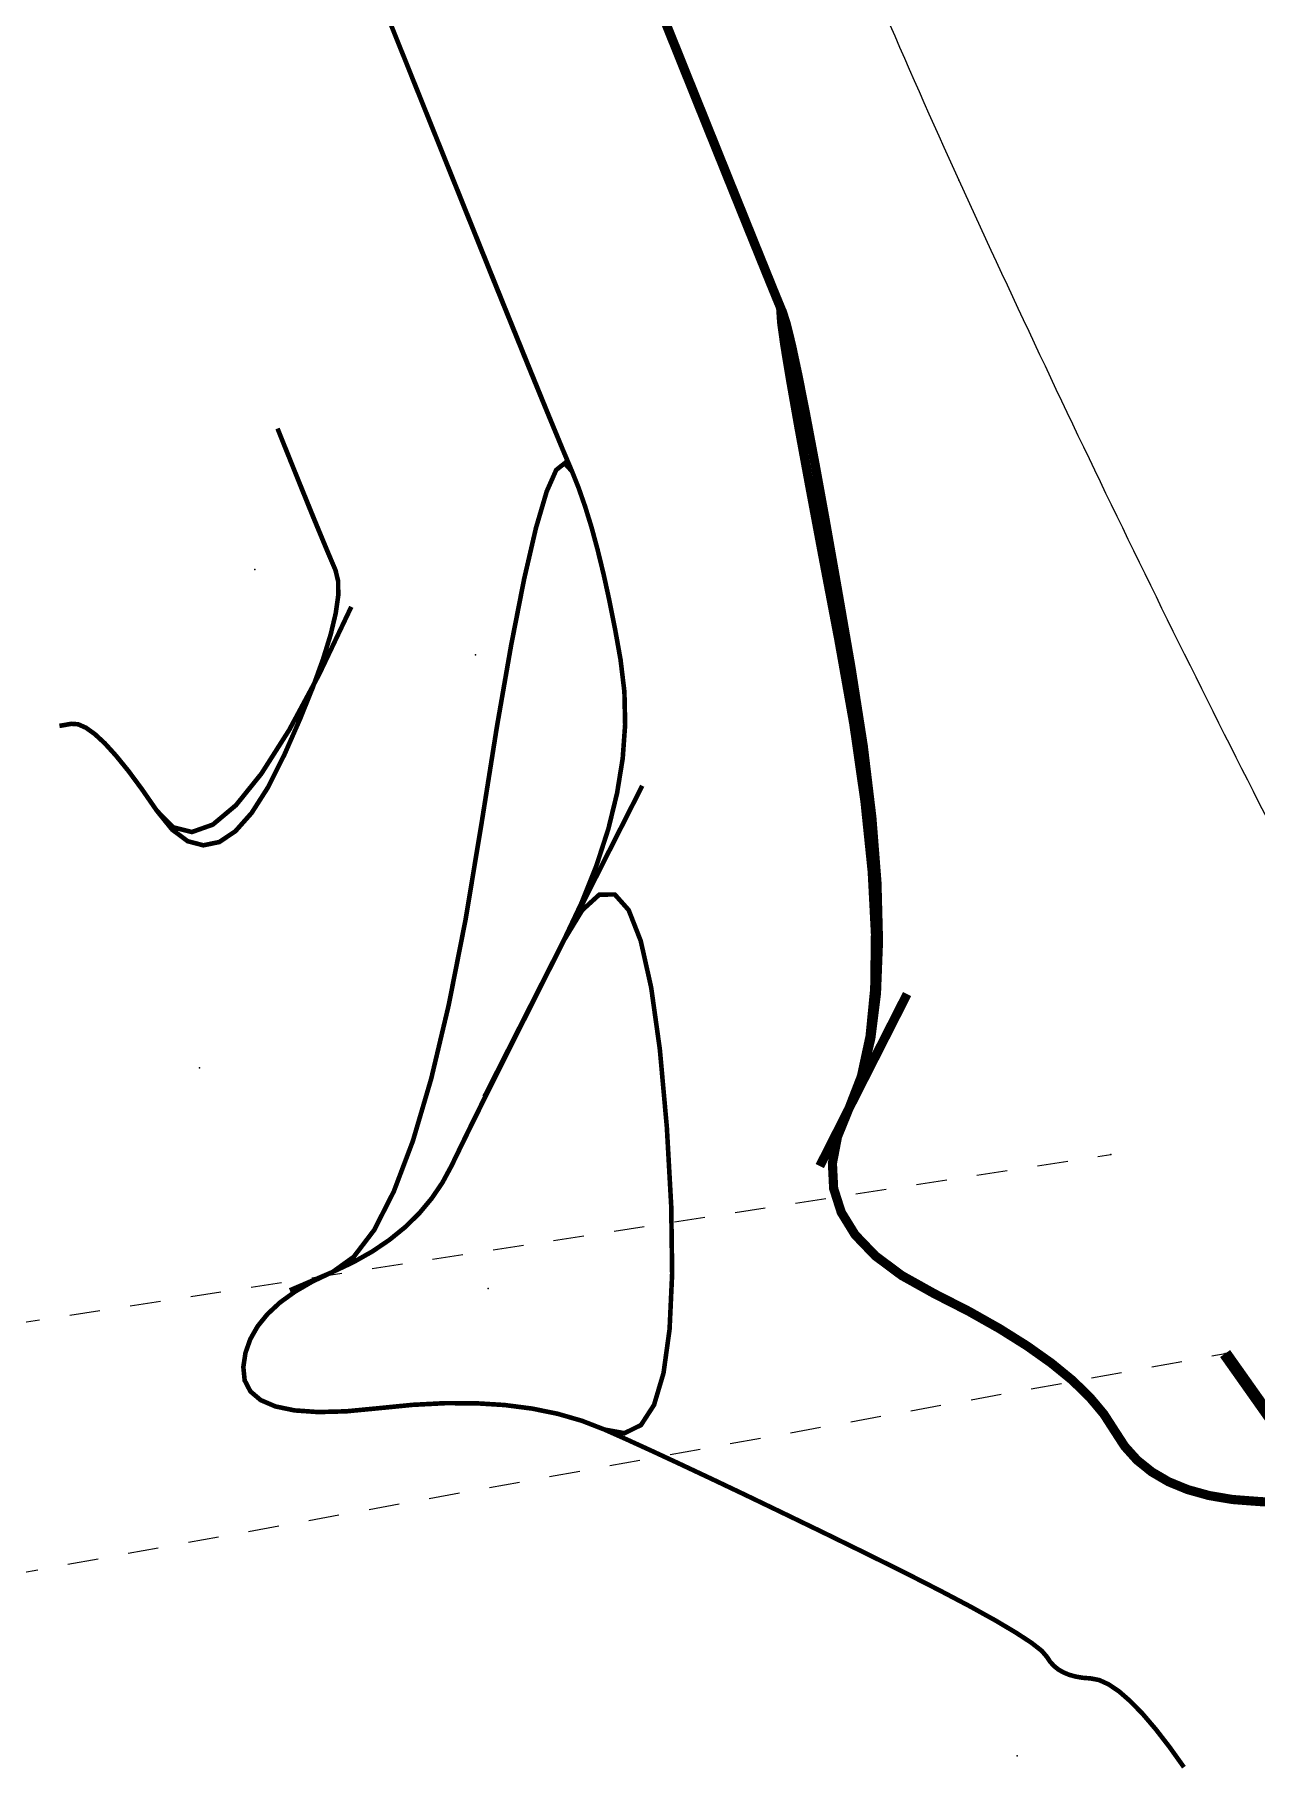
# Model space of a CAD drawing. Extents: x 940 to 1495, y 832 to 1212.
# Drawn here: x 1199.71 to 1219.68, y 1043.13 to 1071.39 of the extents above; entities that cross this region are included whole.
import ezdxf

# ---------------------------------------------------------------- set-up
doc = ezdxf.new("R2010")
doc.units = 0
doc.header["$LTSCALE"] = 0.5
doc.header["$PDSIZE"] = 0.2
doc.linetypes.add('X6', pattern=[2, 1, -1])
for name, color, linetype in [('DGX', 2, 'CONTINUOUS'), ('DLSS', 4, 'CONTINUOUS'), ('SXSS', 5, 'CONTINUOUS'), ('ZDH', 1, 'CONTINUOUS')]:
    doc.layers.add(name, color=color, linetype=linetype)

msp = doc.modelspace()

# ---------------------------------------------------------------- linework, layer by layer
at = {"layer": 'DGX', "linetype": 'Continuous', "const_width": 0.075, "flags": 128}
for points in [[(1204.971, 1072.949), (1205.699, 1071.133), (1206.346, 1069.524), (1206.91, 1068.124), (1207.391, 1066.932), (1207.79, 1065.949), (1208.106, 1065.173), (1208.34, 1064.606), (1208.492, 1064.247), (1208.6, 1063.976), (1208.706, 1063.672), (1208.81, 1063.336), (1208.91, 1062.967), (1209.008, 1062.566), (1209.103, 1062.132), (1209.196, 1061.666), (1209.285, 1061.168), (1209.348, 1060.645), (1209.36, 1060.108), (1209.32, 1059.555), (1209.228, 1058.988), (1209.086, 1058.405), (1208.892, 1057.808), (1208.647, 1057.195), (1208.35, 1056.568), (1208.04, 1055.955), (1207.753, 1055.386), (1207.489, 1054.861), (1207.249, 1054.38), (1207.032, 1053.943), (1206.839, 1053.551), (1206.669, 1053.202), (1206.522, 1052.897), (1206.374, 1052.623), (1206.198, 1052.365), (1205.996, 1052.123), (1205.767, 1051.898), (1205.511, 1051.69), (1205.228, 1051.498), (1204.918, 1051.323), (1204.581, 1051.164), (1204.251, 1051.008), (1203.964, 1050.841), (1203.718, 1050.663), (1203.515, 1050.474), (1203.353, 1050.274), (1203.234, 1050.064), (1203.156, 1049.842), (1203.121, 1049.61), (1203.143, 1049.391), (1203.237, 1049.211), (1203.405, 1049.069), (1203.645, 1048.966), (1203.958, 1048.901), (1204.343, 1048.874), (1204.802, 1048.886), (1205.333, 1048.937), (1205.887, 1048.992), (1206.415, 1049.019), (1206.916, 1049.018), (1207.39, 1048.989), (1207.838, 1048.931), (1208.26, 1048.845), (1208.654, 1048.731), (1209.023, 1048.588), (1209.4, 1048.42), (1209.82, 1048.228), (1210.284, 1048.012), (1210.792, 1047.773), (1211.343, 1047.511), (1211.937, 1047.225), (1212.576, 1046.916), (1213.257, 1046.583), (1213.92, 1046.255), (1214.5, 1045.959), (1214.998, 1045.697), (1215.413, 1045.467), (1215.746, 1045.269), (1215.997, 1045.105), (1216.166, 1044.973), (1216.252, 1044.873), (1216.303, 1044.795), (1216.365, 1044.727), (1216.437, 1044.668), (1216.521, 1044.62), (1216.616, 1044.58), (1216.722, 1044.551), (1216.839, 1044.531), (1216.967, 1044.521), (1217.107, 1044.494), (1217.262, 1044.423), (1217.432, 1044.308), (1217.615, 1044.148), (1217.813, 1043.945), (1218.025, 1043.697), (1218.251, 1043.406), (1218.491, 1043.07)], [(1204.971, 1072.949), (1205.699, 1071.133), (1206.346, 1069.524), (1206.91, 1068.124), (1207.391, 1066.932), (1207.79, 1065.949), (1208.106, 1065.173), (1208.34, 1064.606), (1208.492, 1064.247), (1208.6, 1063.976), (1208.706, 1063.672), (1208.81, 1063.336), (1208.91, 1062.967), (1209.008, 1062.566), (1209.103, 1062.132), (1209.196, 1061.666), (1209.285, 1061.168), (1209.348, 1060.645), (1209.36, 1060.108), (1209.32, 1059.555), (1209.228, 1058.988), (1209.086, 1058.405), (1208.892, 1057.808), (1208.647, 1057.195), (1208.35, 1056.568), (1208.04, 1055.955), (1207.753, 1055.386), (1207.489, 1054.861), (1207.249, 1054.38), (1207.032, 1053.943), (1206.839, 1053.551), (1206.669, 1053.202), (1206.522, 1052.897), (1206.374, 1052.623), (1206.198, 1052.365), (1205.996, 1052.123), (1205.767, 1051.898), (1205.511, 1051.69), (1205.228, 1051.498), (1204.918, 1051.323), (1204.581, 1051.164), (1204.251, 1051.008), (1203.964, 1050.841), (1203.718, 1050.663), (1203.515, 1050.474), (1203.353, 1050.274), (1203.234, 1050.064), (1203.156, 1049.842), (1203.121, 1049.61), (1203.143, 1049.391), (1203.237, 1049.211), (1203.405, 1049.069), (1203.645, 1048.966), (1203.958, 1048.901), (1204.343, 1048.874), (1204.802, 1048.886), (1205.333, 1048.937), (1205.887, 1048.992), (1206.415, 1049.019), (1206.916, 1049.018), (1207.39, 1048.989), (1207.838, 1048.931), (1208.26, 1048.845), (1208.654, 1048.731), (1209.023, 1048.588), (1209.4, 1048.42), (1209.82, 1048.228), (1210.284, 1048.012), (1210.792, 1047.773), (1211.343, 1047.511), (1211.937, 1047.225), (1212.576, 1046.916), (1213.257, 1046.583), (1213.92, 1046.255), (1214.5, 1045.959), (1214.998, 1045.697), (1215.413, 1045.467), (1215.746, 1045.269), (1215.997, 1045.105), (1216.166, 1044.973), (1216.252, 1044.873), (1216.303, 1044.795), (1216.365, 1044.727), (1216.437, 1044.668), (1216.521, 1044.62), (1216.616, 1044.58), (1216.722, 1044.551), (1216.839, 1044.531), (1216.967, 1044.521), (1217.107, 1044.494), (1217.262, 1044.423), (1217.432, 1044.308), (1217.615, 1044.148), (1217.813, 1043.945), (1218.025, 1043.697), (1218.251, 1043.406), (1218.491, 1043.07)], [(1218.491, 1043.07), (1218.251, 1043.406), (1218.025, 1043.697), (1217.813, 1043.945), (1217.615, 1044.148), (1217.432, 1044.308), (1217.262, 1044.423), (1217.107, 1044.494), (1216.967, 1044.521), (1216.839, 1044.531), (1216.722, 1044.551), (1216.616, 1044.58), (1216.521, 1044.62), (1216.437, 1044.668), (1216.365, 1044.727), (1216.303, 1044.795), (1216.252, 1044.873), (1216.166, 1044.973), (1215.997, 1045.105), (1215.746, 1045.269), (1215.413, 1045.467), (1214.998, 1045.697), (1214.5, 1045.959), (1213.92, 1046.255), (1213.257, 1046.583), (1212.576, 1046.916), (1211.937, 1047.225), (1211.343, 1047.511), (1210.792, 1047.773), (1210.284, 1048.012), (1209.82, 1048.228), (1209.4, 1048.42), (1209.023, 1048.588), (1208.654, 1048.731), (1208.26, 1048.845), (1207.838, 1048.931), (1207.39, 1048.989), (1206.916, 1049.018), (1206.415, 1049.019), (1205.887, 1048.992), (1205.333, 1048.937), (1204.802, 1048.886), (1204.343, 1048.874), (1203.958, 1048.901), (1203.645, 1048.966), (1203.405, 1049.069), (1203.237, 1049.211), (1203.143, 1049.391), (1203.121, 1049.61), (1203.156, 1049.842), (1203.234, 1050.064), (1203.353, 1050.274), (1203.515, 1050.474), (1203.718, 1050.663), (1203.964, 1050.841), (1204.251, 1051.008), (1204.581, 1051.164), (1204.918, 1051.323), (1205.228, 1051.498), (1205.511, 1051.69), (1205.767, 1051.898), (1205.996, 1052.123), (1206.198, 1052.365), (1206.374, 1052.623), (1206.522, 1052.897), (1206.669, 1053.202), (1206.839, 1053.551), (1207.032, 1053.943), (1207.249, 1054.38), (1207.489, 1054.861), (1207.753, 1055.386), (1208.04, 1055.955), (1208.35, 1056.568), (1208.647, 1057.195), (1208.892, 1057.808), (1209.086, 1058.405), (1209.228, 1058.988), (1209.32, 1059.555), (1209.36, 1060.108), (1209.348, 1060.645), (1209.285, 1061.168), (1209.196, 1061.666), (1209.103, 1062.132), (1209.008, 1062.566), (1208.91, 1062.967), (1208.81, 1063.336), (1208.706, 1063.672), (1208.6, 1063.976), (1208.492, 1064.247), (1208.364, 1064.546), (1208.203, 1064.933), (1208.007, 1065.408), (1207.776, 1065.972), (1207.512, 1066.624), (1207.212, 1067.364), (1206.879, 1068.192), (1206.511, 1069.108), (1206.174, 1069.948), (1205.933, 1070.548), (1205.789, 1070.909), (1205.741, 1071.029), (1205.789, 1070.909), (1205.933, 1070.548), (1206.174, 1069.948), (1206.511, 1069.108), (1206.879, 1068.192), (1207.212, 1067.364), (1207.512, 1066.624), (1207.776, 1065.972), (1208.007, 1065.408), (1208.203, 1064.933), (1208.364, 1064.546), (1208.492, 1064.247), (1208.6, 1063.976), (1208.706, 1063.672), (1208.81, 1063.336), (1208.91, 1062.967), (1209.008, 1062.566), (1209.103, 1062.132), (1209.196, 1061.666), (1209.285, 1061.168), (1209.348, 1060.645), (1209.36, 1060.108), (1209.32, 1059.555), (1209.228, 1058.988), (1209.086, 1058.405), (1208.892, 1057.808), (1208.647, 1057.195), (1208.35, 1056.568), (1208.04, 1055.955), (1207.753, 1055.386), (1207.489, 1054.861), (1207.249, 1054.38), (1207.032, 1053.943), (1206.839, 1053.551), (1206.669, 1053.202), (1206.522, 1052.897), (1206.374, 1052.623), (1206.198, 1052.365), (1205.996, 1052.123), (1205.767, 1051.898), (1205.511, 1051.69), (1205.228, 1051.498), (1204.918, 1051.323), (1204.581, 1051.164), (1204.274, 1051.032), (1204.055, 1050.938), (1203.923, 1050.882), (1203.88, 1050.863), (1203.923, 1050.882), (1204.055, 1050.938), (1204.274, 1051.032), (1204.581, 1051.164), (1204.918, 1051.323), (1205.228, 1051.498), (1205.511, 1051.69), (1205.767, 1051.898), (1205.996, 1052.123), (1206.198, 1052.365), (1206.374, 1052.623), (1206.522, 1052.897), (1206.689, 1053.241), (1206.919, 1053.709), (1207.213, 1054.3), (1207.571, 1055.015), (1207.992, 1055.853), (1208.478, 1056.815), (1209.026, 1057.899), (1209.639, 1059.108)], [(1218.491, 1043.07), (1218.251, 1043.406), (1218.025, 1043.697), (1217.813, 1043.945), (1217.615, 1044.148), (1217.432, 1044.308), (1217.262, 1044.423), (1217.107, 1044.494), (1216.967, 1044.521), (1216.839, 1044.531), (1216.722, 1044.551), (1216.616, 1044.58), (1216.521, 1044.62), (1216.437, 1044.668), (1216.365, 1044.727), (1216.303, 1044.795), (1216.252, 1044.873), (1216.166, 1044.973), (1215.997, 1045.105), (1215.746, 1045.269), (1215.413, 1045.467), (1214.998, 1045.697), (1214.5, 1045.959), (1213.92, 1046.255), (1213.257, 1046.583), (1212.576, 1046.916), (1211.937, 1047.225), (1211.343, 1047.511), (1210.792, 1047.773), (1210.284, 1048.012), (1209.82, 1048.228), (1209.4, 1048.42), (1209.023, 1048.588), (1208.654, 1048.731), (1208.26, 1048.845), (1207.838, 1048.931), (1207.39, 1048.989), (1206.916, 1049.018), (1206.415, 1049.019), (1205.887, 1048.992), (1205.333, 1048.937), (1204.802, 1048.886), (1204.343, 1048.874), (1203.958, 1048.901), (1203.645, 1048.966), (1203.405, 1049.069), (1203.237, 1049.211), (1203.143, 1049.391), (1203.121, 1049.61), (1203.156, 1049.842), (1203.234, 1050.064), (1203.353, 1050.274), (1203.515, 1050.474), (1203.718, 1050.663), (1203.964, 1050.841), (1204.251, 1051.008), (1204.581, 1051.164), (1204.918, 1051.323), (1205.228, 1051.498), (1205.511, 1051.69), (1205.767, 1051.898), (1205.996, 1052.123), (1206.198, 1052.365), (1206.374, 1052.623), (1206.522, 1052.897), (1206.669, 1053.202), (1206.839, 1053.551), (1207.032, 1053.943), (1207.249, 1054.38), (1207.489, 1054.861), (1207.753, 1055.386), (1208.04, 1055.955), (1208.35, 1056.568), (1208.647, 1057.195), (1208.892, 1057.808), (1209.086, 1058.405), (1209.228, 1058.988), (1209.32, 1059.555), (1209.36, 1060.108), (1209.348, 1060.645), (1209.285, 1061.168), (1209.196, 1061.666), (1209.103, 1062.132), (1209.008, 1062.566), (1208.91, 1062.967), (1208.81, 1063.336), (1208.706, 1063.672), (1208.6, 1063.976), (1208.492, 1064.247), (1208.364, 1064.546), (1208.203, 1064.933), (1208.007, 1065.408), (1207.776, 1065.972), (1207.512, 1066.624), (1207.212, 1067.364), (1206.879, 1068.192), (1206.511, 1069.108), (1206.174, 1069.948), (1205.933, 1070.548), (1205.789, 1070.909), (1205.741, 1071.029), (1205.789, 1070.909), (1205.933, 1070.548), (1206.174, 1069.948), (1206.511, 1069.108), (1206.879, 1068.192), (1207.212, 1067.364), (1207.512, 1066.624), (1207.776, 1065.972), (1208.007, 1065.408), (1208.203, 1064.933), (1208.364, 1064.546), (1208.492, 1064.247), (1208.6, 1063.976), (1208.706, 1063.672), (1208.81, 1063.336), (1208.91, 1062.967), (1209.008, 1062.566), (1209.103, 1062.132), (1209.196, 1061.666), (1209.285, 1061.168), (1209.348, 1060.645), (1209.36, 1060.108), (1209.32, 1059.555), (1209.228, 1058.988), (1209.086, 1058.405), (1208.892, 1057.808), (1208.647, 1057.195), (1208.35, 1056.568), (1208.04, 1055.955), (1207.753, 1055.386), (1207.489, 1054.861), (1207.249, 1054.38), (1207.032, 1053.943), (1206.839, 1053.551), (1206.669, 1053.202), (1206.522, 1052.897), (1206.374, 1052.623), (1206.198, 1052.365), (1205.996, 1052.123), (1205.767, 1051.898), (1205.511, 1051.69), (1205.228, 1051.498), (1204.918, 1051.323), (1204.581, 1051.164), (1204.274, 1051.032), (1204.055, 1050.938), (1203.923, 1050.882), (1203.88, 1050.863), (1203.923, 1050.882), (1204.055, 1050.938), (1204.274, 1051.032), (1204.581, 1051.164), (1204.918, 1051.323), (1205.228, 1051.498), (1205.511, 1051.69), (1205.767, 1051.898), (1205.996, 1052.123), (1206.198, 1052.365), (1206.374, 1052.623), (1206.522, 1052.897), (1206.689, 1053.241), (1206.919, 1053.709), (1207.213, 1054.3), (1207.571, 1055.015), (1207.992, 1055.853), (1208.478, 1056.815), (1209.026, 1057.899), (1209.639, 1059.108)], [(1218.491, 1043.07), (1218.251, 1043.406), (1218.025, 1043.697), (1217.813, 1043.945), (1217.615, 1044.148), (1217.432, 1044.308), (1217.262, 1044.423), (1217.107, 1044.494), (1216.967, 1044.521), (1216.839, 1044.531), (1216.722, 1044.551), (1216.616, 1044.58), (1216.521, 1044.62), (1216.437, 1044.668), (1216.365, 1044.727), (1216.303, 1044.795), (1216.252, 1044.873), (1216.166, 1044.973), (1215.997, 1045.105), (1215.746, 1045.269), (1215.413, 1045.467), (1214.998, 1045.697), (1214.5, 1045.959), (1213.92, 1046.255), (1213.257, 1046.583), (1212.576, 1046.916), (1211.937, 1047.225), (1211.343, 1047.511), (1210.792, 1047.773), (1210.284, 1048.012), (1209.82, 1048.228), (1209.4, 1048.42), (1209.023, 1048.588), (1208.654, 1048.731), (1208.26, 1048.845), (1207.838, 1048.931), (1207.39, 1048.989), (1206.916, 1049.018), (1206.415, 1049.019), (1205.887, 1048.992), (1205.333, 1048.937), (1204.802, 1048.886), (1204.343, 1048.874), (1203.958, 1048.901), (1203.645, 1048.966), (1203.405, 1049.069), (1203.237, 1049.211), (1203.143, 1049.391), (1203.121, 1049.61), (1203.156, 1049.842), (1203.234, 1050.064), (1203.353, 1050.274), (1203.515, 1050.474), (1203.718, 1050.663), (1203.964, 1050.841), (1204.251, 1051.008), (1204.581, 1051.164), (1204.918, 1051.323), (1205.228, 1051.498), (1205.511, 1051.69), (1205.767, 1051.898), (1205.996, 1052.123), (1206.198, 1052.365), (1206.374, 1052.623), (1206.522, 1052.897), (1206.669, 1053.202), (1206.839, 1053.551), (1207.032, 1053.943), (1207.249, 1054.38), (1207.489, 1054.861), (1207.753, 1055.386), (1208.04, 1055.955), (1208.35, 1056.568), (1208.647, 1057.195), (1208.892, 1057.808), (1209.086, 1058.405), (1209.228, 1058.988), (1209.32, 1059.555), (1209.36, 1060.108), (1209.348, 1060.645), (1209.285, 1061.168), (1209.196, 1061.666), (1209.103, 1062.132), (1209.008, 1062.566), (1208.91, 1062.967), (1208.81, 1063.336), (1208.706, 1063.672), (1208.6, 1063.976), (1208.492, 1064.247), (1208.364, 1064.546), (1208.203, 1064.933), (1208.007, 1065.408), (1207.776, 1065.972), (1207.512, 1066.624), (1207.212, 1067.364), (1206.879, 1068.192), (1206.511, 1069.108), (1206.174, 1069.948), (1205.933, 1070.548), (1205.789, 1070.909), (1205.741, 1071.029), (1205.789, 1070.909), (1205.933, 1070.548), (1206.174, 1069.948), (1206.511, 1069.108), (1206.879, 1068.192), (1207.212, 1067.364), (1207.512, 1066.624), (1207.776, 1065.972), (1208.007, 1065.408), (1208.203, 1064.933), (1208.364, 1064.546), (1208.492, 1064.247), (1208.6, 1063.976), (1208.706, 1063.672), (1208.81, 1063.336), (1208.91, 1062.967), (1209.008, 1062.566), (1209.103, 1062.132), (1209.196, 1061.666), (1209.285, 1061.168), (1209.348, 1060.645), (1209.36, 1060.108), (1209.32, 1059.555), (1209.228, 1058.988), (1209.086, 1058.405), (1208.892, 1057.808), (1208.647, 1057.195), (1208.35, 1056.568), (1208.04, 1055.955), (1207.753, 1055.386), (1207.489, 1054.861), (1207.249, 1054.38), (1207.032, 1053.943), (1206.839, 1053.551), (1206.669, 1053.202), (1206.522, 1052.897), (1206.374, 1052.623), (1206.198, 1052.365), (1205.996, 1052.123), (1205.767, 1051.898), (1205.511, 1051.69), (1205.228, 1051.498), (1204.918, 1051.323), (1204.581, 1051.164), (1204.274, 1051.032), (1204.055, 1050.938), (1203.923, 1050.882), (1203.88, 1050.863), (1203.923, 1050.882), (1204.055, 1050.938), (1204.274, 1051.032), (1204.581, 1051.164), (1204.918, 1051.323), (1205.228, 1051.498), (1205.511, 1051.69), (1205.767, 1051.898), (1205.996, 1052.123), (1206.198, 1052.365), (1206.374, 1052.623), (1206.522, 1052.897), (1206.689, 1053.241), (1206.919, 1053.709), (1207.213, 1054.3), (1207.571, 1055.015), (1207.992, 1055.853), (1208.478, 1056.815), (1209.026, 1057.899), (1209.639, 1059.108)], [(1203.68, 1064.948), (1203.845, 1064.536), (1203.997, 1064.159), (1204.136, 1063.817), (1204.261, 1063.51), (1204.373, 1063.238), (1204.471, 1063.001), (1204.556, 1062.799), (1204.627, 1062.632), (1204.67, 1062.454), (1204.672, 1062.22), (1204.631, 1061.929), (1204.548, 1061.581), (1204.423, 1061.177), (1204.256, 1060.716), (1204.047, 1060.199), (1203.795, 1059.625), (1203.524, 1059.084), (1203.256, 1058.664), (1202.991, 1058.366), (1202.728, 1058.19), (1202.468, 1058.136), (1202.212, 1058.203), (1201.958, 1058.392), (1201.706, 1058.703), (1201.466, 1059.05), (1201.245, 1059.349), (1201.042, 1059.599), (1200.859, 1059.801), (1200.694, 1059.954), (1200.548, 1060.058), (1200.421, 1060.114), (1200.313, 1060.122), (1200.227, 1060.107), (1200.165, 1060.096), (1200.128, 1060.09), (1200.116, 1060.088), (1200.128, 1060.09), (1200.165, 1060.096), (1200.227, 1060.107), (1200.313, 1060.122), (1200.421, 1060.114), (1200.548, 1060.058), (1200.694, 1059.954), (1200.859, 1059.801), (1201.042, 1059.599), (1201.245, 1059.349), (1201.466, 1059.05), (1201.706, 1058.703), (1201.975, 1058.43), (1202.28, 1058.353), (1202.622, 1058.474), (1203.001, 1058.792), (1203.416, 1059.307), (1203.869, 1060.019), (1204.359, 1060.928), (1204.885, 1062.034)], [(1203.68, 1064.948), (1203.845, 1064.536), (1203.997, 1064.159), (1204.136, 1063.817), (1204.261, 1063.51), (1204.373, 1063.238), (1204.471, 1063.001), (1204.556, 1062.799), (1204.627, 1062.632), (1204.67, 1062.454), (1204.672, 1062.22), (1204.631, 1061.929), (1204.548, 1061.581), (1204.423, 1061.177), (1204.256, 1060.716), (1204.047, 1060.199), (1203.795, 1059.625), (1203.524, 1059.084), (1203.256, 1058.664), (1202.991, 1058.366), (1202.728, 1058.19), (1202.468, 1058.136), (1202.212, 1058.203), (1201.958, 1058.392), (1201.706, 1058.703), (1201.466, 1059.05), (1201.245, 1059.349), (1201.042, 1059.599), (1200.859, 1059.801), (1200.694, 1059.954), (1200.548, 1060.058), (1200.421, 1060.114), (1200.313, 1060.122), (1200.227, 1060.107), (1200.165, 1060.096), (1200.128, 1060.09), (1200.116, 1060.088), (1200.128, 1060.09), (1200.165, 1060.096), (1200.227, 1060.107), (1200.313, 1060.122), (1200.421, 1060.114), (1200.548, 1060.058), (1200.694, 1059.954), (1200.859, 1059.801), (1201.042, 1059.599), (1201.245, 1059.349), (1201.466, 1059.05), (1201.706, 1058.703), (1201.975, 1058.43), (1202.28, 1058.353), (1202.622, 1058.474), (1203.001, 1058.792), (1203.416, 1059.307), (1203.869, 1060.019), (1204.359, 1060.928), (1204.885, 1062.034)], [(1209.639, 1059.108), (1207.061, 1054.028)]]:
    msp.add_lwpolyline(points, dxfattribs=at)
at = {"layer": 'DGX', "color": 3, "linetype": 'Continuous', "const_width": 0.15, "flags": 128}
for points in [[(1209.625, 1072.568), (1210.416, 1070.599), (1211.043, 1069.041), (1211.505, 1067.895), (1211.802, 1067.161), (1211.935, 1066.838), (1211.996, 1066.646), (1212.08, 1066.302), (1212.186, 1065.805), (1212.314, 1065.157), (1212.465, 1064.356), (1212.638, 1063.403), (1212.833, 1062.297), (1213.051, 1061.04), (1213.251, 1059.76), (1213.392, 1058.589), (1213.475, 1057.525), (1213.5, 1056.57), (1213.467, 1055.723), (1213.375, 1054.985), (1213.225, 1054.354), (1213.016, 1053.832), (1212.83, 1053.374), (1212.747, 1052.94), (1212.767, 1052.528), (1212.891, 1052.139), (1213.117, 1051.772), (1213.447, 1051.428), (1213.879, 1051.106), (1214.415, 1050.807), (1214.975, 1050.521), (1215.48, 1050.236), (1215.93, 1049.953), (1216.326, 1049.672), (1216.666, 1049.394), (1216.951, 1049.117), (1217.182, 1048.841), (1217.358, 1048.568), (1217.524, 1048.312), (1217.726, 1048.088), (1217.965, 1047.896), (1218.24, 1047.735), (1218.552, 1047.607), (1218.9, 1047.51), (1219.284, 1047.445), (1219.704, 1047.413), (1220.122, 1047.387)], [(1209.625, 1072.568), (1210.416, 1070.599), (1211.043, 1069.041), (1211.505, 1067.895), (1211.802, 1067.161), (1211.935, 1066.838), (1211.996, 1066.646), (1212.08, 1066.302), (1212.186, 1065.805), (1212.314, 1065.157), (1212.465, 1064.356), (1212.638, 1063.403), (1212.833, 1062.297), (1213.051, 1061.04), (1213.251, 1059.76), (1213.392, 1058.589), (1213.475, 1057.525), (1213.5, 1056.57), (1213.467, 1055.723), (1213.375, 1054.985), (1213.225, 1054.354), (1213.016, 1053.832), (1212.83, 1053.374), (1212.747, 1052.94), (1212.767, 1052.528), (1212.891, 1052.139), (1213.117, 1051.772), (1213.447, 1051.428), (1213.879, 1051.106), (1214.415, 1050.807), (1214.975, 1050.521), (1215.48, 1050.236), (1215.93, 1049.953), (1216.326, 1049.672), (1216.666, 1049.394), (1216.951, 1049.117), (1217.182, 1048.841), (1217.358, 1048.568), (1217.524, 1048.312), (1217.726, 1048.088), (1217.965, 1047.896), (1218.24, 1047.735), (1218.552, 1047.607), (1218.9, 1047.51), (1219.284, 1047.445), (1219.704, 1047.413), (1220.122, 1047.387)], [(1209.642, 1072.52), (1210.207, 1071.112), (1210.693, 1069.903), (1211.1, 1068.893), (1211.428, 1068.081), (1211.676, 1067.468), (1211.845, 1067.054), (1211.935, 1066.838), (1211.996, 1066.646), (1212.08, 1066.302), (1212.186, 1065.805), (1212.314, 1065.157), (1212.465, 1064.356), (1212.638, 1063.403), (1212.833, 1062.297), (1213.051, 1061.04), (1213.251, 1059.76), (1213.392, 1058.589), (1213.475, 1057.525), (1213.5, 1056.57), (1213.467, 1055.723), (1213.375, 1054.985), (1213.225, 1054.354), (1213.016, 1053.832), (1212.83, 1053.374), (1212.747, 1052.94), (1212.767, 1052.528), (1212.891, 1052.139), (1213.117, 1051.772), (1213.447, 1051.428), (1213.879, 1051.106), (1214.415, 1050.807), (1214.975, 1050.521), (1215.48, 1050.236), (1215.93, 1049.953), (1216.326, 1049.672), (1216.666, 1049.394), (1216.951, 1049.117), (1217.182, 1048.841), (1217.358, 1048.568), (1217.524, 1048.312), (1217.726, 1048.088), (1217.965, 1047.896), (1218.24, 1047.735), (1218.552, 1047.607), (1218.9, 1047.51), (1219.284, 1047.445), (1219.704, 1047.413), (1220.122, 1047.387)], [(1220.122, 1047.387), (1219.704, 1047.413), (1219.284, 1047.445), (1218.9, 1047.51), (1218.552, 1047.607), (1218.24, 1047.735), (1217.965, 1047.896), (1217.726, 1048.088), (1217.524, 1048.312), (1217.358, 1048.568), (1217.182, 1048.841), (1216.951, 1049.117), (1216.666, 1049.394), (1216.326, 1049.672), (1215.93, 1049.953), (1215.48, 1050.236), (1214.975, 1050.521), (1214.415, 1050.807), (1213.879, 1051.106), (1213.447, 1051.428), (1213.117, 1051.772), (1212.891, 1052.139), (1212.767, 1052.528), (1212.747, 1052.94), (1212.83, 1053.374), (1213.016, 1053.832), (1213.225, 1054.354), (1213.375, 1054.985), (1213.467, 1055.723), (1213.5, 1056.57), (1213.475, 1057.525), (1213.392, 1058.589), (1213.251, 1059.76), (1213.051, 1061.04), (1212.833, 1062.297), (1212.638, 1063.403), (1212.465, 1064.356), (1212.314, 1065.157), (1212.186, 1065.805), (1212.08, 1066.302), (1211.996, 1066.646), (1211.935, 1066.838), (1211.845, 1067.054), (1211.676, 1067.468), (1211.428, 1068.081), (1211.1, 1068.893), (1210.693, 1069.903), (1210.207, 1071.112), (1209.642, 1072.52)], [(1209.642, 1072.52), (1210.207, 1071.112), (1210.693, 1069.903), (1211.1, 1068.893), (1211.428, 1068.081), (1211.676, 1067.468), (1211.845, 1067.054), (1211.935, 1066.838), (1211.996, 1066.646), (1212.08, 1066.302), (1212.186, 1065.805), (1212.314, 1065.157), (1212.465, 1064.356), (1212.638, 1063.403), (1212.833, 1062.297), (1213.051, 1061.04), (1213.251, 1059.76), (1213.392, 1058.589), (1213.475, 1057.525), (1213.5, 1056.57), (1213.467, 1055.723), (1213.375, 1054.985), (1213.225, 1054.354), (1213.016, 1053.832), (1212.823, 1053.451), (1212.719, 1053.246), (1212.704, 1053.217), (1212.778, 1053.363), (1212.942, 1053.685), (1213.194, 1054.183), (1213.536, 1054.856), (1213.967, 1055.705)], [(1220.122, 1047.387), (1219.704, 1047.413), (1219.284, 1047.445), (1218.9, 1047.51), (1218.552, 1047.607), (1218.24, 1047.735), (1217.965, 1047.896), (1217.726, 1048.088), (1217.524, 1048.312), (1217.358, 1048.568), (1217.182, 1048.841), (1216.951, 1049.117), (1216.666, 1049.394), (1216.326, 1049.672), (1215.93, 1049.953), (1215.48, 1050.236), (1214.975, 1050.521), (1214.415, 1050.807), (1213.879, 1051.106), (1213.447, 1051.428), (1213.117, 1051.772), (1212.891, 1052.139), (1212.767, 1052.528), (1212.747, 1052.94), (1212.83, 1053.374), (1213.016, 1053.832), (1213.225, 1054.354), (1213.375, 1054.985), (1213.467, 1055.723), (1213.5, 1056.57), (1213.475, 1057.525), (1213.392, 1058.589), (1213.251, 1059.76), (1213.051, 1061.04), (1212.833, 1062.297), (1212.638, 1063.403), (1212.465, 1064.356), (1212.314, 1065.157), (1212.186, 1065.805), (1212.08, 1066.302), (1211.996, 1066.646), (1211.935, 1066.838), (1211.845, 1067.054), (1211.676, 1067.468), (1211.428, 1068.081), (1211.1, 1068.893), (1210.693, 1069.903), (1210.207, 1071.112), (1209.642, 1072.52)], [(1209.642, 1072.52), (1210.207, 1071.112), (1210.693, 1069.903), (1211.1, 1068.893), (1211.428, 1068.081), (1211.676, 1067.468), (1211.845, 1067.054), (1211.935, 1066.838), (1211.996, 1066.646), (1212.08, 1066.302), (1212.186, 1065.805), (1212.314, 1065.157), (1212.465, 1064.356), (1212.638, 1063.403), (1212.833, 1062.297), (1213.051, 1061.04), (1213.251, 1059.76), (1213.392, 1058.589), (1213.475, 1057.525), (1213.5, 1056.57), (1213.467, 1055.723), (1213.375, 1054.985), (1213.225, 1054.354), (1213.016, 1053.832), (1212.823, 1053.451), (1212.719, 1053.246), (1212.704, 1053.217), (1212.778, 1053.363), (1212.942, 1053.685), (1213.194, 1054.183), (1213.536, 1054.856), (1213.967, 1055.705)], [(1220.122, 1047.387), (1219.704, 1047.413), (1219.284, 1047.445), (1218.9, 1047.51), (1218.552, 1047.607), (1218.24, 1047.735), (1217.965, 1047.896), (1217.726, 1048.088), (1217.524, 1048.312), (1217.358, 1048.568), (1217.182, 1048.841), (1216.951, 1049.117), (1216.666, 1049.394), (1216.326, 1049.672), (1215.93, 1049.953), (1215.48, 1050.236), (1214.975, 1050.521), (1214.415, 1050.807), (1213.879, 1051.106), (1213.447, 1051.428), (1213.117, 1051.772), (1212.891, 1052.139), (1212.767, 1052.528), (1212.747, 1052.94), (1212.83, 1053.374), (1213.016, 1053.832), (1213.225, 1054.354), (1213.375, 1054.985), (1213.467, 1055.723), (1213.5, 1056.57), (1213.475, 1057.525), (1213.392, 1058.589), (1213.251, 1059.76), (1213.051, 1061.04), (1212.833, 1062.297), (1212.638, 1063.403), (1212.465, 1064.356), (1212.314, 1065.157), (1212.186, 1065.805), (1212.08, 1066.302), (1211.996, 1066.646), (1211.935, 1066.838), (1211.845, 1067.054), (1211.676, 1067.468), (1211.428, 1068.081), (1211.1, 1068.893), (1210.693, 1069.903), (1210.207, 1071.112), (1209.642, 1072.52)], [(1209.642, 1072.52), (1210.207, 1071.112), (1210.693, 1069.903), (1211.1, 1068.893), (1211.428, 1068.081), (1211.676, 1067.468), (1211.845, 1067.054), (1211.935, 1066.838), (1211.996, 1066.646), (1212.08, 1066.302), (1212.186, 1065.805), (1212.314, 1065.157), (1212.465, 1064.356), (1212.638, 1063.403), (1212.833, 1062.297), (1213.051, 1061.04), (1213.251, 1059.76), (1213.392, 1058.589), (1213.475, 1057.525), (1213.5, 1056.57), (1213.467, 1055.723), (1213.375, 1054.985), (1213.225, 1054.354), (1213.016, 1053.832), (1212.823, 1053.451), (1212.719, 1053.246), (1212.704, 1053.217), (1212.778, 1053.363), (1212.942, 1053.685), (1213.194, 1054.183), (1213.536, 1054.856), (1213.967, 1055.705)]]:
    msp.add_lwpolyline(points, dxfattribs=at)
msp.add_lwpolyline([(1213.016, 1053.832), (1212.808, 1053.422), (1212.66, 1053.129), (1212.57, 1052.953), (1212.541, 1052.895), (1212.57, 1052.953), (1212.66, 1053.129), (1212.808, 1053.422), (1213.016, 1053.832), (1213.225, 1054.354), (1213.375, 1054.985), (1213.467, 1055.723), (1213.5, 1056.57), (1213.475, 1057.525), (1213.392, 1058.589), (1213.251, 1059.76), (1213.051, 1061.04), (1212.833, 1062.297), (1212.638, 1063.403), (1212.465, 1064.356), (1212.314, 1065.157), (1212.186, 1065.805), (1212.08, 1066.302), (1211.996, 1066.646), (1211.935, 1066.838), (1211.905, 1066.857), (1211.917, 1066.679), (1211.969, 1066.306), (1212.063, 1065.737), (1212.198, 1064.972), (1212.375, 1064.012), (1212.592, 1062.856), (1212.85, 1061.504), (1213.097, 1060.116), (1213.279, 1058.85), (1213.397, 1057.707), (1213.45, 1056.686), (1213.438, 1055.789), (1213.362, 1055.014), (1213.221, 1054.361)], close=True, dxfattribs=at)
at = {"layer": 'DGX', "linetype": 'Continuous', "const_width": 0.075, "flags": 128}
for points in [[(1204.024, 1064.089), (1204.109, 1063.879), (1204.191, 1063.676), (1204.27, 1063.482), (1204.347, 1063.296), (1204.421, 1063.118), (1204.492, 1062.948), (1204.561, 1062.786), (1204.627, 1062.632), (1204.67, 1062.454), (1204.672, 1062.22), (1204.631, 1061.929), (1204.548, 1061.581), (1204.423, 1061.177), (1204.256, 1060.716), (1204.047, 1060.199), (1203.795, 1059.625), (1203.524, 1059.084), (1203.256, 1058.664), (1202.991, 1058.366), (1202.728, 1058.19), (1202.468, 1058.136), (1202.212, 1058.203), (1201.958, 1058.392), (1201.706, 1058.703), (1201.466, 1059.05), (1201.245, 1059.349), (1201.042, 1059.599), (1200.859, 1059.801), (1200.694, 1059.954), (1200.548, 1060.058), (1200.421, 1060.114), (1200.313, 1060.122), (1200.227, 1060.107), (1200.165, 1060.096), (1200.128, 1060.09), (1200.116, 1060.088), (1200.128, 1060.09), (1200.165, 1060.096), (1200.227, 1060.107), (1200.313, 1060.122), (1200.421, 1060.114), (1200.548, 1060.058), (1200.694, 1059.954), (1200.859, 1059.801), (1201.042, 1059.599), (1201.245, 1059.349), (1201.466, 1059.05), (1201.706, 1058.703), (1201.958, 1058.392), (1202.212, 1058.203), (1202.468, 1058.136), (1202.728, 1058.19), (1202.991, 1058.366), (1203.256, 1058.664), (1203.524, 1059.084), (1203.795, 1059.625), (1204.047, 1060.199), (1204.256, 1060.716), (1204.423, 1061.177), (1204.548, 1061.581), (1204.631, 1061.929), (1204.672, 1062.22), (1204.67, 1062.454), (1204.627, 1062.632), (1204.561, 1062.786), (1204.492, 1062.948), (1204.421, 1063.118), (1204.347, 1063.296), (1204.27, 1063.482), (1204.191, 1063.676), (1204.109, 1063.879), (1204.024, 1064.089), (1203.949, 1064.277), (1203.895, 1064.411), (1203.863, 1064.492), (1203.852, 1064.519), (1203.863, 1064.492), (1203.895, 1064.411), (1203.949, 1064.277)], [(1204.024, 1064.089), (1204.109, 1063.879), (1204.191, 1063.676), (1204.27, 1063.482), (1204.347, 1063.296), (1204.421, 1063.118), (1204.492, 1062.948), (1204.561, 1062.786), (1204.627, 1062.632), (1204.67, 1062.454), (1204.672, 1062.22), (1204.631, 1061.929), (1204.548, 1061.581), (1204.423, 1061.177), (1204.256, 1060.716), (1204.047, 1060.199), (1203.795, 1059.625), (1203.524, 1059.084), (1203.256, 1058.664), (1202.991, 1058.366), (1202.728, 1058.19), (1202.468, 1058.136), (1202.212, 1058.203), (1201.958, 1058.392), (1201.706, 1058.703), (1201.466, 1059.05), (1201.245, 1059.349), (1201.042, 1059.599), (1200.859, 1059.801), (1200.694, 1059.954), (1200.548, 1060.058), (1200.421, 1060.114), (1200.313, 1060.122), (1200.227, 1060.107), (1200.165, 1060.096), (1200.128, 1060.09), (1200.116, 1060.088), (1200.128, 1060.09), (1200.165, 1060.096), (1200.227, 1060.107), (1200.313, 1060.122), (1200.421, 1060.114), (1200.548, 1060.058), (1200.694, 1059.954), (1200.859, 1059.801), (1201.042, 1059.599), (1201.245, 1059.349), (1201.466, 1059.05), (1201.706, 1058.703), (1201.958, 1058.392), (1202.212, 1058.203), (1202.468, 1058.136), (1202.728, 1058.19), (1202.991, 1058.366), (1203.256, 1058.664), (1203.524, 1059.084), (1203.795, 1059.625), (1204.047, 1060.199), (1204.256, 1060.716), (1204.423, 1061.177), (1204.548, 1061.581), (1204.631, 1061.929), (1204.672, 1062.22), (1204.67, 1062.454), (1204.627, 1062.632), (1204.561, 1062.786), (1204.492, 1062.948), (1204.421, 1063.118), (1204.347, 1063.296), (1204.27, 1063.482), (1204.191, 1063.676), (1204.109, 1063.879), (1204.024, 1064.089), (1203.949, 1064.277), (1203.895, 1064.411), (1203.863, 1064.492), (1203.852, 1064.519), (1203.863, 1064.492), (1203.895, 1064.411), (1203.949, 1064.277)], [(1204.024, 1064.089), (1204.109, 1063.879), (1204.191, 1063.676), (1204.27, 1063.482), (1204.347, 1063.296), (1204.421, 1063.118), (1204.492, 1062.948), (1204.561, 1062.786), (1204.627, 1062.632), (1204.67, 1062.454), (1204.672, 1062.22), (1204.631, 1061.929), (1204.548, 1061.581), (1204.423, 1061.177), (1204.256, 1060.716), (1204.047, 1060.199), (1203.795, 1059.625), (1203.524, 1059.084), (1203.256, 1058.664), (1202.991, 1058.366), (1202.728, 1058.19), (1202.468, 1058.136), (1202.212, 1058.203), (1201.958, 1058.392), (1201.706, 1058.703), (1201.466, 1059.05), (1201.245, 1059.349), (1201.042, 1059.599), (1200.859, 1059.801), (1200.694, 1059.954), (1200.548, 1060.058), (1200.421, 1060.114), (1200.313, 1060.122), (1200.227, 1060.107), (1200.165, 1060.096), (1200.128, 1060.09), (1200.116, 1060.088), (1200.128, 1060.09), (1200.165, 1060.096), (1200.227, 1060.107), (1200.313, 1060.122), (1200.421, 1060.114), (1200.548, 1060.058), (1200.694, 1059.954), (1200.859, 1059.801), (1201.042, 1059.599), (1201.245, 1059.349), (1201.466, 1059.05), (1201.706, 1058.703), (1201.958, 1058.392), (1202.212, 1058.203), (1202.468, 1058.136), (1202.728, 1058.19), (1202.991, 1058.366), (1203.256, 1058.664), (1203.524, 1059.084), (1203.795, 1059.625), (1204.047, 1060.199), (1204.256, 1060.716), (1204.423, 1061.177), (1204.548, 1061.581), (1204.631, 1061.929), (1204.672, 1062.22), (1204.67, 1062.454), (1204.627, 1062.632), (1204.561, 1062.786), (1204.492, 1062.948), (1204.421, 1063.118), (1204.347, 1063.296), (1204.27, 1063.482), (1204.191, 1063.676), (1204.109, 1063.879), (1204.024, 1064.089), (1203.949, 1064.277), (1203.895, 1064.411), (1203.863, 1064.492), (1203.852, 1064.519), (1203.863, 1064.492), (1203.895, 1064.411), (1203.949, 1064.277)], [(1204.581, 1051.164), (1204.274, 1051.032), (1204.055, 1050.938), (1203.923, 1050.882), (1203.88, 1050.863), (1203.923, 1050.882), (1204.055, 1050.938), (1204.274, 1051.032), (1204.581, 1051.164), (1204.918, 1051.323), (1205.228, 1051.498), (1205.511, 1051.69), (1205.767, 1051.898), (1205.996, 1052.123), (1206.198, 1052.365), (1206.374, 1052.623), (1206.522, 1052.897), (1206.669, 1053.202), (1206.839, 1053.551), (1207.032, 1053.943), (1207.249, 1054.38), (1207.489, 1054.861), (1207.753, 1055.386), (1208.04, 1055.955), (1208.35, 1056.568), (1208.647, 1057.195), (1208.892, 1057.808), (1209.086, 1058.405), (1209.228, 1058.988), (1209.32, 1059.555), (1209.36, 1060.108), (1209.348, 1060.645), (1209.285, 1061.168), (1209.196, 1061.666), (1209.103, 1062.132), (1209.008, 1062.566), (1208.91, 1062.967), (1208.81, 1063.336), (1208.706, 1063.672), (1208.6, 1063.976), (1208.492, 1064.247), (1208.372, 1064.38), (1208.234, 1064.271), (1208.078, 1063.919), (1207.903, 1063.324), (1207.709, 1062.486), (1207.497, 1061.406), (1207.266, 1060.083), (1207.017, 1058.517), (1206.753, 1056.925), (1206.477, 1055.526), (1206.19, 1054.318), (1205.891, 1053.303), (1205.58, 1052.48), (1205.259, 1051.849), (1204.925, 1051.411)], [(1208.35, 1056.568), (1208.04, 1055.955), (1207.753, 1055.386), (1207.489, 1054.861), (1207.249, 1054.38), (1207.032, 1053.943), (1206.839, 1053.551), (1206.669, 1053.202), (1206.522, 1052.897), (1206.374, 1052.623), (1206.198, 1052.365), (1205.996, 1052.123), (1205.767, 1051.898), (1205.511, 1051.69), (1205.228, 1051.498), (1204.918, 1051.323), (1204.581, 1051.164), (1204.251, 1051.008), (1203.964, 1050.841), (1203.718, 1050.663), (1203.515, 1050.474), (1203.353, 1050.274), (1203.234, 1050.064), (1203.156, 1049.842), (1203.121, 1049.61), (1203.143, 1049.391), (1203.237, 1049.211), (1203.405, 1049.069), (1203.645, 1048.966), (1203.958, 1048.901), (1204.343, 1048.874), (1204.802, 1048.886), (1205.333, 1048.937), (1205.887, 1048.992), (1206.415, 1049.019), (1206.916, 1049.018), (1207.39, 1048.989), (1207.838, 1048.931), (1208.26, 1048.845), (1208.654, 1048.731), (1209.023, 1048.588), (1209.349, 1048.528), (1209.619, 1048.662), (1209.832, 1048.99), (1209.987, 1049.511), (1210.086, 1050.226), (1210.128, 1051.135), (1210.113, 1052.238), (1210.041, 1053.534), (1209.927, 1054.801), (1209.785, 1055.814), (1209.615, 1056.573), (1209.417, 1057.079), (1209.192, 1057.332), (1208.939, 1057.331), (1208.659, 1057.076)], [(1208.35, 1056.568), (1208.04, 1055.955), (1207.753, 1055.386), (1207.489, 1054.861), (1207.249, 1054.38), (1207.032, 1053.943), (1206.839, 1053.551), (1206.669, 1053.202), (1206.522, 1052.897), (1206.374, 1052.623), (1206.198, 1052.365), (1205.996, 1052.123), (1205.767, 1051.898), (1205.511, 1051.69), (1205.228, 1051.498), (1204.918, 1051.323), (1204.581, 1051.164), (1204.251, 1051.008), (1203.964, 1050.841), (1203.718, 1050.663), (1203.515, 1050.474), (1203.353, 1050.274), (1203.234, 1050.064), (1203.156, 1049.842), (1203.121, 1049.61), (1203.143, 1049.391), (1203.237, 1049.211), (1203.405, 1049.069), (1203.645, 1048.966), (1203.958, 1048.901), (1204.343, 1048.874), (1204.802, 1048.886), (1205.333, 1048.937), (1205.887, 1048.992), (1206.415, 1049.019), (1206.916, 1049.018), (1207.39, 1048.989), (1207.838, 1048.931), (1208.26, 1048.845), (1208.654, 1048.731), (1209.023, 1048.588), (1209.349, 1048.528), (1209.619, 1048.662), (1209.832, 1048.99), (1209.987, 1049.511), (1210.086, 1050.226), (1210.128, 1051.135), (1210.113, 1052.238), (1210.041, 1053.534), (1209.927, 1054.801), (1209.785, 1055.814), (1209.615, 1056.573), (1209.417, 1057.079), (1209.192, 1057.332), (1208.939, 1057.331), (1208.659, 1057.076)]]:
    msp.add_lwpolyline(points, close=True, dxfattribs=at)
at = {"layer": 'DGX', "linetype": 'Continuous', "flags": 128}
for points in [[(1200.707, 1060.19, 0.075, 0.075, 0), (1200.707, 1060.19, 0, 0, 0)], [(1200.707, 1060.19, 0.075, 0.075, 0), (1200.707, 1060.19, 0, 0, 0)], [(1200.707, 1060.19, 0.075, 0.075, 0), (1200.707, 1060.19, 0, 0, 0)], [(1202.705, 1057.216, 0.075, 0.075, 0), (1202.705, 1057.216, 0, 0, 0)], [(1202.705, 1057.216, 0.075, 0.075, 0), (1202.705, 1057.216, 0, 0, 0)], [(1202.705, 1057.216, 0.075, 0.075, 0), (1202.705, 1057.216, 0, 0, 0)], [(1202.705, 1057.216, 0.075, 0.075, 0), (1202.705, 1057.216, 0, 0, 0)], [(1202.705, 1057.216, 0.075, 0.075, 0), (1202.705, 1057.216, 0, 0, 0)], [(1202.705, 1057.216, 0.075, 0.075, 0), (1202.705, 1057.216, 0, 0, 0)], [(1207.602, 1049.215, 0.075, 0.075, 0), (1207.602, 1049.215, 0, 0, 0)], [(1207.602, 1049.215, 0.075, 0.075, 0), (1207.602, 1049.215, 0, 0, 0)], [(1207.602, 1049.215, 0.075, 0.075, 0), (1207.602, 1049.215, 0, 0, 0)], [(1207.602, 1049.215, 0.075, 0.075, 0), (1207.602, 1049.215, 0, 0, 0)], [(1207.602, 1049.215, 0.075, 0.075, 0), (1207.602, 1049.215, 0, 0, 0)], [(1207.602, 1049.215, 0.075, 0.075, 0), (1207.602, 1049.215, 0, 0, 0)], [(1207.602, 1049.215, 0.075, 0.075, 0), (1207.602, 1049.215, 0, 0, 0)], [(1207.602, 1049.215, 0.075, 0.075, 0), (1207.602, 1049.215, 0, 0, 0)], [(1203.063, 1048.658, 0.075, 0.075, 0), (1203.063, 1048.658, 0, 0, 0)], [(1203.063, 1048.658, 0.075, 0.075, 0), (1203.063, 1048.658, 0, 0, 0)], [(1203.063, 1048.658, 0.075, 0.075, 0), (1203.063, 1048.658, 0, 0, 0)], [(1203.063, 1048.658, 0.075, 0.075, 0), (1203.063, 1048.658, 0, 0, 0)], [(1210.443, 1047.961, 0.075, 0.075, 0), (1210.443, 1047.961, 0, 0, 0)], [(1210.443, 1047.961, 0.075, 0.075, 0), (1210.443, 1047.961, 0, 0, 0)], [(1210.443, 1047.961, 0.075, 0.075, 0), (1210.443, 1047.961, 0, 0, 0)], [(1210.443, 1047.961, 0.075, 0.075, 0), (1210.443, 1047.961, 0, 0, 0)], [(1216.072, 1045.205, 0.075, 0.075, 0), (1216.072, 1045.205, 0, 0, 0)], [(1216.072, 1045.205, 0.075, 0.075, 0), (1216.072, 1045.205, 0, 0, 0)], [(1216.072, 1045.205, 0.075, 0.075, 0), (1216.072, 1045.205, 0, 0, 0)], [(1216.072, 1045.205, 0.075, 0.075, 0), (1216.072, 1045.205, 0, 0, 0)], [(1216.072, 1045.205, 0.075, 0.075, 0), (1216.072, 1045.205, 0, 0, 0)], [(1216.072, 1045.205, 0.075, 0.075, 0), (1216.072, 1045.205, 0, 0, 0)], [(1217.501, 1044.501, 0.075, 0.075, 0), (1217.501, 1044.501, 0, 0, 0)], [(1217.501, 1044.501, 0.075, 0.075, 0), (1217.501, 1044.501, 0, 0, 0)], [(1217.501, 1044.501, 0.075, 0.075, 0), (1217.501, 1044.501, 0, 0, 0)], [(1217.501, 1044.501, 0.075, 0.075, 0), (1217.501, 1044.501, 0, 0, 0)], [(1217.501, 1044.501, 0.075, 0.075, 0), (1217.501, 1044.501, 0, 0, 0)], [(1217.501, 1044.501, 0.075, 0.075, 0), (1217.501, 1044.501, 0, 0, 0)]]:
    msp.add_lwpolyline(points, format="xyseb", dxfattribs=at)
at = {"layer": 'DGX', "color": 3, "linetype": 'Continuous', "flags": 128}
for points in [[(1212.065, 1051.958, 0.15, 0.15, 0), (1212.065, 1051.958, 0, 0, 0)], [(1212.065, 1051.958, 0.15, 0.15, 0), (1212.065, 1051.958, 0, 0, 0)], [(1216.765, 1049.657, 0.15, 0.15, 0), (1216.765, 1049.657, 0, 0, 0)], [(1216.765, 1049.657, 0.15, 0.15, 0), (1216.765, 1049.657, 0, 0, 0)], [(1216.765, 1049.657, 0.15, 0.15, 0), (1216.765, 1049.657, 0, 0, 0)], [(1216.765, 1049.657, 0.15, 0.15, 0), (1216.765, 1049.657, 0, 0, 0)], [(1216.765, 1049.657, 0.15, 0.15, 0), (1216.765, 1049.657, 0, 0, 0)], [(1216.765, 1049.657, 0.15, 0.15, 0), (1216.765, 1049.657, 0, 0, 0)], [(1216.765, 1049.657, 0.15, 0.15, 0), (1216.765, 1049.657, 0, 0, 0)], [(1216.765, 1049.657, 0.15, 0.15, 0), (1216.765, 1049.657, 0, 0, 0)], [(1216.765, 1049.657, 0.15, 0.15, 0), (1216.765, 1049.657, 0, 0, 0)], [(1216.765, 1049.657, 0.15, 0.15, 0), (1216.765, 1049.657, 0, 0, 0)], [(1216.765, 1049.657, 0.15, 0.15, 0), (1216.765, 1049.657, 0, 0, 0)], [(1216.765, 1049.657, 0.15, 0.15, 0), (1216.765, 1049.657, 0, 0, 0)]]:
    msp.add_lwpolyline(points, format="xyseb", dxfattribs=at)
at = {"layer": 'DLSS', "linetype": 'X6', "flags": 128}
for points in [[(1198.308, 1050.151), (1217.299, 1053.085)], [(1198.288, 1046.029), (1219.164, 1049.83)]]:
    msp.add_lwpolyline(points, dxfattribs=at)
at = {"layer": 'DLSS', "linetype": 'Continuous', "const_width": 0.2, "elevation": 9.2, "flags": 128}
msp.add_lwpolyline([(1219.164, 1049.83), (1220.986, 1047.25)], dxfattribs=at)
at = {"layer": 'SXSS', "linetype": 'Continuous', "flags": 128}
msp.add_lwpolyline([(1204.667, 1104.851, 0.025568), (1205.869, 1093.471, 0.04971), (1207.361, 1087.767, 0.005749), (1212.32, 1074.85, 0.012521), (1214.813, 1069.005, 0.012475), (1220.672, 1056.972, 0.020072), (1224.793, 1049.744, 0.031265), (1229.515, 1043.141, 0.026941), (1235.847, 1036.168, 0.021449), (1242.261, 1030.349, 0.027926), (1247.605, 1026.386, 0.018837), (1250.175, 1024.83, 0.005961), (1258.527, 1020.321, 0.033977), (1263.081, 1018.314, 0.020512), (1270.935, 1015.831)], format="xyb", dxfattribs=at)
at = {"layer": 'ZDH', "linetype": 'Continuous'}
for p in [(1214.813, 1069.005, 9.164), (1214.813, 1069.005, 9.164), (1214.813, 1069.005, 9.164), (1203.308, 1062.644, 12.288), (1203.308, 1062.644, 12.288), (1203.308, 1062.644, 12.288), (1206.917, 1061.248, 11.629), (1206.917, 1061.248, 11.629), (1206.917, 1061.248, 11.629), (1202.404, 1054.502, 11.856), (1202.404, 1054.502, 11.856), (1202.404, 1054.502, 11.856), (1217.299, 1053.085, 9.23), (1217.299, 1053.085, 9.23), (1217.299, 1053.085, 9.23), (1207.124, 1050.894, 10.727), (1207.124, 1050.894, 10.727), (1207.124, 1050.894, 10.727), (1207.124, 1050.894, 10.727), (1207.124, 1050.894, 10.727), (1207.124, 1050.894, 10.727), (1219.164, 1049.83, 9.2), (1219.164, 1049.83, 9.2), (1219.164, 1049.83, 9.2), (1215.768, 1043.255, 11.438), (1215.768, 1043.255, 11.438), (1215.768, 1043.255, 11.438)]:
    msp.add_point(p, dxfattribs=at)

doc.saveas('drawing.dxf')
